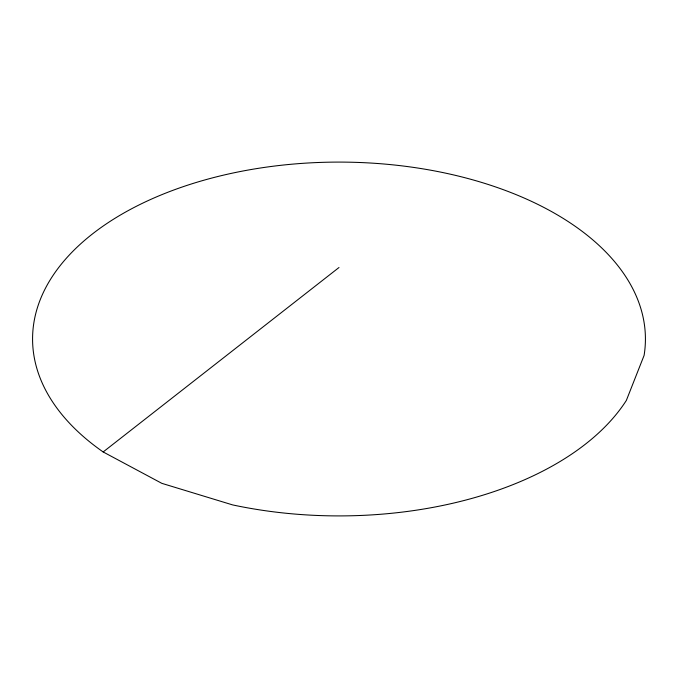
<?xml version="1.0" encoding="UTF-8"?>
<svg xmlns="http://www.w3.org/2000/svg" width="678" height="678" viewBox="0 0 678 678"><rect width="100%" height="100%" fill="white"/><g stroke="black" fill="none" stroke-linecap="round" stroke-linejoin="round"><path stroke-width="1.02" d="M103.166 451.955A306.422 176.907 0 0 1 248.504 169.983A306.422 176.907 0 0 1 644.1 355.408L626.345 400.444A306.422 176.907 0 0 1 232.579 504.898L161.83 483.346L103.166 451.955L339 267.513"/></g></svg>
